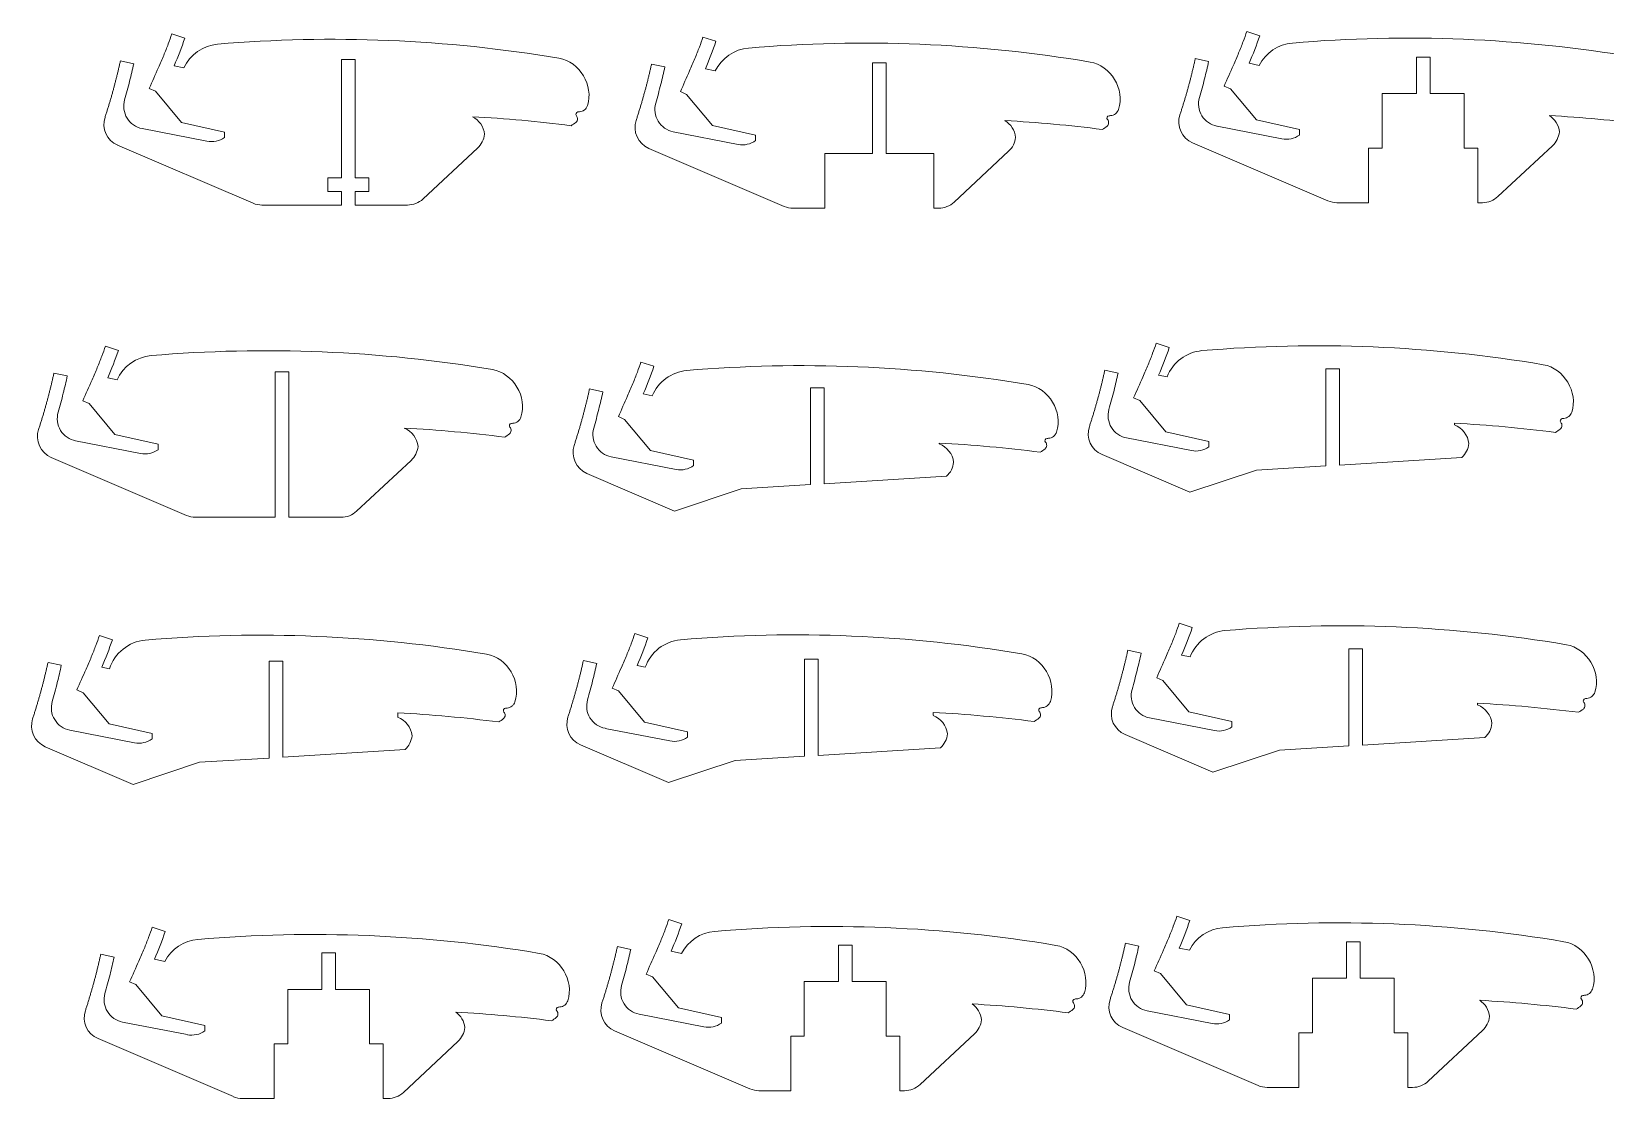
# Model space of a CAD drawing. Header units: millimetres. Extents: x 42 to 1075, y 65 to 598.
# Drawn here: x 487.3 to 833.5, y 92.2 to 326.8 of the extents above; entities that cross this region are included whole.
import ezdxf

# ---------------------------------------------------------------- set-up
doc = ezdxf.new("R2010")
doc.units = ezdxf.units.MM

msp = doc.modelspace()

# ---------------------------------------------------------------- linework, layer by layer
at = {"color": 5, "linetype": 'Continuous', "lineweight": 15}
for p, q in [((518.18, 326.28), (521.03, 325.33)), ((634.99, 325.58), (637.84, 324.64)), ((754.58, 326.8), (757.43, 325.86)), ((509.8, 319.71), (506.87, 320.35)), ((520.82, 318.83), (518.7, 319.28)), ((555.48, 320.64), (555.48, 294.64)), ((558.48, 320.64), (555.48, 320.64)), ((558.48, 294.64), (558.48, 320.64)), ((626.61, 319.01), (623.68, 319.65)), ((637.69, 318.12), (635.51, 318.59)), ((672.29, 319.94), (672.29, 299.94)), ((675.29, 319.94), (672.29, 319.94)), ((675.29, 299.94), (675.29, 319.94)), ((746.2, 320.23), (743.27, 320.87)), ((757.33, 319.33), (755.1, 319.81)), ((791.88, 321.16), (791.88, 313.16)), ((794.88, 321.16), (791.88, 321.16)), ((794.88, 313.16), (794.88, 321.16)), ((514.59, 313.67), (513.21, 314.28)), ((514.59, 313.67), (520.29, 306.82)), ((631.39, 312.98), (630.02, 313.58)), ((631.39, 312.98), (637.1, 306.13)), ((750.98, 314.19), (749.61, 314.8)), ((750.98, 314.19), (756.69, 307.35)), ((784.38, 313.16), (784.38, 301.16)), ((791.88, 313.16), (784.38, 313.16)), ((802.38, 313.16), (794.88, 313.16)), ((802.38, 313.16), (802.38, 301.16)), ((525.91, 302.67), (511.64, 305.45)), ((520.29, 306.82), (529.77, 304.7)), ((529.77, 304.7), (529.77, 303.5)), ((642.72, 301.98), (628.45, 304.76)), ((637.1, 306.13), (646.57, 304)), ((762.31, 303.19), (748.04, 305.98)), ((756.69, 307.35), (766.16, 305.22)), ((766.16, 305.22), (766.16, 304.03)), ((506.27, 301.8), (536.04, 289.04)), ((646.57, 304), (646.57, 302.81)), ((742.66, 302.32), (772.44, 289.56)), ((809.82, 290.5), (821.79, 301.68)), ((573.42, 289.98), (585.39, 301.15)), ((623.07, 301.1), (652.85, 288.34)), ((661.79, 299.94), (661.79, 287.94)), ((672.29, 299.94), (661.79, 299.94)), ((685.79, 299.94), (675.29, 299.94)), ((685.79, 299.94), (685.79, 287.94)), ((690.23, 289.29), (702.2, 300.46)), ((781.38, 289.16), (781.38, 301.16)), ((781.38, 301.16), (784.38, 301.16)), ((802.38, 301.16), (805.38, 301.16)), ((805.38, 301.16), (805.38, 289.16)), ((552.48, 294.64), (552.48, 291.64)), ((555.48, 294.64), (552.48, 294.64)), ((561.48, 294.64), (558.48, 294.64)), ((561.48, 291.64), (561.48, 294.64)), ((552.48, 291.64), (555.48, 291.64)), ((555.48, 291.64), (555.48, 288.64)), ((558.48, 291.64), (561.48, 291.64)), ((558.48, 288.64), (558.48, 291.64)), ((538.01, 288.64), (555.48, 288.64)), ((558.48, 288.64), (570.01, 288.64)), ((654.82, 287.94), (661.79, 287.94)), ((685.79, 287.94), (686.82, 287.94)), ((774.41, 289.16), (781.38, 289.16)), ((805.38, 289.16), (806.41, 289.16)), ((503.57, 257.63), (506.42, 256.69)), ((734.67, 258.26), (737.52, 257.31)), ((621.35, 254.13), (624.2, 253.19)), ((495.2, 251.06), (492.26, 251.7)), ((506.14, 250.19), (504.09, 250.63)), ((540.88, 251.99), (540.88, 219.99)), ((543.88, 251.99), (540.88, 251.99)), ((543.88, 219.99), (543.88, 251.99)), ((726.29, 251.69), (723.36, 252.33)), ((737.06, 250.86), (735.19, 251.26)), ((771.97, 252.62), (771.97, 231.29)), ((774.97, 252.62), (771.97, 252.62)), ((774.97, 231.48), (774.97, 252.62)), ((612.97, 247.56), (610.04, 248.2)), ((623.84, 246.71), (621.87, 247.13)), ((658.65, 248.49), (658.65, 227.17)), ((661.65, 248.49), (658.65, 248.49)), ((661.65, 227.35), (661.65, 248.49)), ((731.07, 245.65), (729.7, 246.26)), ((499.98, 245.02), (498.61, 245.63)), ((499.98, 245.02), (505.68, 238.17)), ((731.07, 245.65), (736.78, 238.8)), ((617.76, 241.52), (616.38, 242.13)), ((617.76, 241.52), (623.46, 234.67)), ((800.25, 240.29), (800.25, 240.67)), ((511.3, 234.02), (497.03, 236.8)), ((505.68, 238.17), (515.16, 236.05)), ((515.16, 236.05), (515.16, 234.85)), ((686.94, 236.16), (686.94, 236.31)), ((742.4, 234.65), (728.13, 237.43)), ((736.78, 238.8), (746.25, 236.67)), ((746.25, 236.67), (746.25, 235.48)), ((491.66, 233.15), (521.43, 220.39)), ((558.82, 221.33), (570.79, 232.5)), ((629.08, 230.52), (614.81, 233.3)), ((623.46, 234.67), (632.94, 232.55)), ((632.94, 232.55), (632.94, 231.36)), ((722.75, 233.78), (742.08, 225.5)), ((801.88, 233.13), (774.97, 231.48)), ((609.44, 229.65), (628.76, 221.37)), ((688.56, 229), (661.65, 227.35)), ((756.71, 230.36), (742.08, 225.5)), ((771.97, 231.29), (756.71, 230.36)), ((643.39, 226.23), (628.76, 221.37)), ((658.65, 227.17), (643.39, 226.23)), ((523.4, 219.99), (540.88, 219.99)), ((543.88, 219.99), (555.4, 219.99)), ((505.11, 193.08), (502.26, 194.03)), ((620, 194.42), (622.85, 193.47)), ((739.74, 196.7), (742.59, 195.75)), ((731.36, 190.12), (728.43, 190.76)), ((777.04, 191.05), (777.04, 169.73)), ((780.04, 191.05), (777.04, 191.05)), ((780.04, 169.91), (780.04, 191.05)), ((490.95, 188.1), (493.88, 187.46)), ((504.47, 186.67), (502.78, 187.03)), ((539.56, 188.38), (539.56, 167.06)), ((542.56, 188.38), (539.56, 188.38)), ((542.56, 167.25), (542.56, 188.38)), ((611.62, 187.85), (608.69, 188.49)), ((622.3, 187.04), (620.52, 187.42)), ((657.3, 188.77), (657.3, 167.45)), ((660.3, 188.77), (657.3, 188.77)), ((660.3, 167.64), (660.3, 188.77)), ((742.14, 189.3), (740.26, 189.7)), ((736.14, 184.09), (734.77, 184.7)), ((736.14, 184.09), (741.85, 177.24)), ((498.67, 181.42), (497.29, 182.03)), ((498.67, 181.42), (504.37, 174.57)), ((616.4, 181.81), (615.03, 182.42)), ((616.4, 181.81), (622.11, 174.96)), ((567.85, 176.06), (567.85, 177)), ((685.58, 176.45), (685.58, 177.09)), ((741.85, 177.24), (751.33, 175.11)), ((805.33, 178.72), (805.33, 179.11)), ((509.99, 170.42), (495.72, 173.2)), ((504.37, 174.57), (513.85, 172.44)), ((627.73, 170.81), (613.46, 173.59)), ((622.11, 174.96), (631.58, 172.83)), ((747.47, 173.09), (733.2, 175.87)), ((751.33, 175.11), (751.33, 173.92)), ((513.85, 172.44), (513.85, 171.25)), ((608.08, 169.94), (627.41, 161.66)), ((631.58, 172.83), (631.58, 171.64)), ((727.83, 172.22), (747.15, 163.93)), ((761.78, 168.79), (777.04, 169.73)), ((780.04, 169.91), (806.95, 171.57)), ((490.35, 169.55), (509.67, 161.27)), ((524.3, 166.12), (539.56, 167.06)), ((542.56, 167.25), (569.47, 168.9)), ((627.41, 161.66), (642.04, 166.52)), ((642.04, 166.52), (657.3, 167.45)), ((660.3, 167.64), (687.21, 169.29)), ((747.15, 163.93), (761.78, 168.79)), ((509.67, 161.27), (524.3, 166.12)), ((627.48, 131.56), (630.32, 130.62)), ((739.22, 132.29), (742.06, 131.34)), ((513.86, 129.84), (516.71, 128.9)), ((619.1, 124.99), (616.17, 125.63)), ((664.78, 125.92), (664.78, 117.92)), ((667.78, 125.92), (664.78, 125.92)), ((667.78, 117.92), (667.78, 125.92)), ((730.84, 125.72), (727.91, 126.36)), ((741.97, 124.81), (739.73, 125.29)), ((776.52, 126.64), (776.52, 118.64)), ((779.52, 126.64), (776.52, 126.64)), ((779.52, 118.64), (779.52, 126.64)), ((505.48, 123.27), (502.55, 123.91)), ((516.67, 122.36), (514.38, 122.85)), ((551.16, 124.2), (551.16, 116.2)), ((554.16, 124.2), (551.16, 124.2)), ((554.16, 116.2), (554.16, 124.2)), ((630.26, 124.08), (627.99, 124.57)), ((510.27, 117.24), (508.89, 117.84)), ((623.88, 118.96), (622.51, 119.56)), ((623.88, 118.96), (629.59, 112.11)), ((657.28, 117.92), (657.28, 105.92)), ((664.78, 117.92), (657.28, 117.92)), ((675.28, 117.92), (667.78, 117.92)), ((675.28, 105.92), (675.28, 117.92)), ((735.62, 119.68), (734.25, 120.29)), ((735.62, 119.68), (741.33, 112.83)), ((769.02, 118.64), (769.02, 106.64)), ((769.02, 118.64), (776.52, 118.64)), ((779.52, 118.64), (787.02, 118.64)), ((787.02, 118.64), (787.02, 106.64)), ((510.27, 117.24), (515.97, 110.39)), ((543.66, 116.2), (543.66, 104.2)), ((551.16, 116.2), (543.66, 116.2)), ((561.66, 116.2), (554.16, 116.2)), ((561.66, 104.2), (561.66, 116.2)), ((629.59, 112.11), (639.06, 109.98)), ((746.95, 108.68), (732.67, 111.46)), ((741.33, 112.83), (750.8, 110.7)), ((521.59, 106.24), (507.32, 109.02)), ((515.97, 110.39), (525.45, 108.26)), ((525.45, 108.26), (525.45, 107.07)), ((635.21, 107.96), (620.93, 110.74)), ((639.06, 109.98), (639.06, 108.79)), ((727.3, 107.81), (757.07, 95.05)), ((750.8, 110.7), (750.8, 109.51)), ((501.95, 105.37), (531.72, 92.61)), ((540.66, 92.2), (540.66, 104.2)), ((540.66, 104.2), (543.66, 104.2)), ((561.66, 104.2), (564.66, 104.2)), ((564.66, 104.2), (564.66, 92.2)), ((569.1, 93.55), (581.07, 104.72)), ((615.56, 107.09), (645.33, 94.33)), ((654.28, 93.92), (654.28, 105.92)), ((654.28, 105.92), (657.28, 105.92)), ((675.28, 105.92), (678.28, 105.92)), ((678.28, 105.92), (678.28, 93.92)), ((682.72, 95.27), (694.69, 106.44)), ((766.02, 94.64), (766.02, 106.64)), ((766.02, 106.64), (769.02, 106.64)), ((787.02, 106.64), (790.02, 106.64)), ((790.02, 106.64), (790.02, 94.64)), ((794.46, 95.99), (806.43, 107.16)), ((647.3, 93.92), (654.28, 93.92)), ((678.28, 93.92), (679.31, 93.92)), ((759.04, 94.64), (766.02, 94.64)), ((790.02, 94.64), (791.05, 94.64)), ((533.69, 92.2), (540.66, 92.2)), ((564.66, 92.2), (565.69, 92.2))]:
    msp.add_line(p, q, dxfattribs=at)
for centre, start, end in [((512.6, 310.36), 163.9636, 258.9681), ((748.99, 310.88), 163.9636, 258.9681), ((629.4, 309.67), 163.9636, 258.9681), ((744.63, 306.92), 161.811, 246.8014), ((818.38, 304.16), 6.7349, 56.1534), ((508.24, 306.4), 161.811, 246.8014), ((581.98, 303.64), 6.7349, 62.2461), ((625.04, 305.7), 161.811, 246.8014), ((698.79, 302.94), 6.7349, 58.6705), ((818.38, 305.33), 313.0251, 353.2651), ((526.87, 307.58), 258.9681, 305.4186), ((581.98, 304.81), 313.0251, 353.2651), ((643.68, 306.88), 258.9681, 305.4186), ((698.79, 304.11), 313.0251, 353.2651), ((763.27, 308.1), 258.9681, 305.4186), ((538.01, 293.64), 246.8014, 270), ((570.01, 293.64), 270, 313.0251), ((654.82, 292.94), 246.8014, 270), ((686.82, 292.94), 270, 313.0251), ((774.41, 294.16), 246.8014, 270), ((806.41, 294.16), 270, 313.0251), ((497.99, 241.71), 163.9636, 258.9681), ((729.08, 242.34), 163.9636, 258.9681), ((493.63, 237.75), 161.811, 246.8014), ((567.38, 234.99), 6.7349, 67.417), ((615.77, 238.21), 163.9636, 258.9681), ((724.72, 238.38), 161.811, 246.8014), ((798.47, 235.62), 6.7349, 69.1001), ((567.38, 236.16), 313.0251, 353.2651), ((611.41, 234.25), 161.811, 246.8014), ((685.15, 231.49), 6.7349, 69.1001), ((743.36, 239.56), 258.9681, 305.4186), ((798.47, 236.79), 313.0251, 353.2651), ((512.26, 238.93), 258.9681, 305.4186), ((685.15, 232.66), 313.0251, 353.2651), ((630.04, 235.43), 258.9681, 305.4186), ((523.4, 224.99), 246.8014, 270), ((555.4, 224.99), 270, 313.0251), ((734.16, 180.78), 163.9636, 258.9681), ((496.68, 178.11), 163.9636, 258.9681), ((614.41, 178.5), 163.9636, 258.9681), ((729.79, 176.81), 161.811, 246.8014), ((803.54, 174.05), 6.7349, 69.1001), ((492.32, 174.14), 161.811, 246.8014), ((566.06, 171.38), 6.7349, 69.1001), ((610.05, 174.53), 161.811, 246.8014), ((683.8, 171.77), 6.7349, 69.1001), ((748.43, 177.99), 258.9681, 305.4186), ((803.54, 175.22), 313.0251, 353.2651), ((510.95, 175.33), 258.9681, 305.4186), ((566.06, 172.56), 313.0251, 353.2651), ((628.69, 175.72), 258.9681, 305.4186), ((683.8, 172.95), 313.0251, 353.2651), ((733.63, 116.37), 163.9636, 258.9681), ((508.28, 113.93), 163.9636, 258.9681), ((621.89, 115.65), 163.9636, 258.9681), ((503.92, 109.96), 161.811, 246.8014), ((577.66, 107.2), 6.7349, 53.4864), ((617.53, 111.68), 161.811, 246.8014), ((691.28, 108.92), 6.7349, 54.4636), ((729.27, 112.4), 161.811, 246.8014), ((803.02, 109.64), 6.7349, 56.1534), ((577.66, 108.37), 313.0251, 353.2651), ((636.16, 112.86), 258.9681, 305.4186), ((691.28, 110.09), 313.0251, 353.2651), ((747.9, 113.59), 258.9681, 305.4186), ((803.02, 110.82), 313.0251, 353.2651), ((522.55, 111.14), 258.9681, 305.4186), ((565.69, 97.2), 270, 313.0251), ((647.3, 98.92), 246.8014, 270), ((679.31, 98.92), 270, 313.0251), ((759.04, 99.64), 246.8014, 270), ((791.05, 99.64), 270, 313.0251), ((533.69, 97.2), 246.8014, 270)]:
    msp.add_arc(centre, 5, start, end, dxfattribs=at)
for points, knots in [([(518.18, 326.28), (517.94, 325.56), (517.4, 324.03), (516.59, 322), (515.85, 320.24), (515.44, 319.31), (515.24, 318.85), (514.56, 317.33), (513.89, 315.8), (513.21, 314.28)], [0.9082045, 0.9082045, 0.9082045, 0.9082045, 0.9375, 0.96875, 0.984375, 1, 1, 1, 1.0520048, 1.0520048, 1.0520048, 1.0520048]), ([(634.99, 325.58), (634.75, 324.86), (634.21, 323.34), (633.4, 321.3), (632.66, 319.55), (632.25, 318.61), (632.05, 318.16), (631.37, 316.63), (630.7, 315.11), (630.02, 313.58)], [0.9082045, 0.9082045, 0.9082045, 0.9082045, 0.9375, 0.96875, 0.984375, 1, 1, 1, 1.0520048, 1.0520048, 1.0520048, 1.0520048]), ([(754.58, 326.8), (754.34, 326.08), (753.8, 324.56), (752.99, 322.52), (752.25, 320.76), (751.84, 319.83), (751.64, 319.37), (750.96, 317.85), (750.29, 316.33), (749.61, 314.8)], [0.9082045, 0.9082045, 0.9082045, 0.9082045, 0.9375, 0.96875, 0.984375, 1, 1, 1, 1.0520048, 1.0520048, 1.0520048, 1.0520048]), ([(507.79, 311.74), (508.19, 313.13), (508.9, 315.78), (509.53, 318.44), (509.8, 319.71)], [0.08595358, 0.08595358, 0.08595358, 0.08595358, 0.125, 0.1608197, 0.1608197, 0.1608197, 0.1608197]), ([(624.6, 311.05), (625, 312.43), (625.71, 315.09), (626.33, 317.74), (626.61, 319.01)], [0.08595358, 0.08595358, 0.08595358, 0.08595358, 0.125, 0.1608197, 0.1608197, 0.1608197, 0.1608197]), ([(744.19, 312.26), (744.59, 313.65), (745.3, 316.3), (745.92, 318.96), (746.2, 320.23)], [0.08595358, 0.08595358, 0.08595358, 0.08595358, 0.125, 0.1608197, 0.1608197, 0.1608197, 0.1608197]), ([(607.15, 308.27), (607.33, 308.07), (607.43, 307.8), (607.39, 307.26), (607.25, 307), (607.04, 306.82)], [0.004685052, 0.004685052, 0.004685052, 0.004685052, 0.005495179, 0.005495179, 0.006305307, 0.006305307, 0.006305307, 0.006305307]), ([(609.57, 310.5), (609.45, 310.13), (609.21, 309.79), (608.6, 309.31), (608.21, 309.16), (607.82, 309.14)], [0.010626408, 0.010626408, 0.010626408, 0.010626408, 0.011799647, 0.011799647, 0.012972886, 0.012972886, 0.012972886, 0.012972886]), ([(726.38, 309.67), (726.26, 309.29), (726.02, 308.96), (725.4, 308.48), (725.01, 308.33), (724.62, 308.3)], [0.010668893, 0.010668893, 0.010668893, 0.010668893, 0.011841986, 0.011841986, 0.013015079, 0.013015079, 0.013015079, 0.013015079]), ([(723.95, 307.44), (724.14, 307.24), (724.23, 306.96), (724.19, 306.42), (724.06, 306.16), (723.85, 305.99)], [0.004766334, 0.004766334, 0.004766334, 0.004766334, 0.005576424, 0.005576424, 0.006386514, 0.006386514, 0.006386514, 0.006386514]), ([(503.57, 257.63), (503.33, 256.91), (502.79, 255.38), (501.98, 253.35), (501.24, 251.59), (500.84, 250.66), (500.63, 250.2), (499.96, 248.68), (499.28, 247.15), (498.61, 245.63)], [0.9082045, 0.9082045, 0.9082045, 0.9082045, 0.9375, 0.96875, 0.984375, 1, 1, 1, 1.0520048, 1.0520048, 1.0520048, 1.0520048]), ([(734.67, 258.26), (734.43, 257.54), (733.89, 256.01), (733.08, 253.98), (732.34, 252.22), (731.93, 251.29), (731.73, 250.83), (731.05, 249.31), (730.38, 247.78), (729.7, 246.26)], [0.9082045, 0.9082045, 0.9082045, 0.9082045, 0.9375, 0.96875, 0.984375, 1, 1, 1, 1.0520048, 1.0520048, 1.0520048, 1.0520048]), ([(621.35, 254.13), (621.11, 253.41), (620.57, 251.88), (619.76, 249.85), (619.02, 248.09), (618.61, 247.16), (618.41, 246.7), (617.74, 245.18), (617.06, 243.65), (616.38, 242.13)], [0.9082045, 0.9082045, 0.9082045, 0.9082045, 0.9375, 0.96875, 0.984375, 1, 1, 1, 1.0520048, 1.0520048, 1.0520048, 1.0520048]), ([(493.18, 243.09), (493.58, 244.48), (494.3, 247.13), (494.92, 249.79), (495.2, 251.06)], [0.08595358, 0.08595358, 0.08595358, 0.08595358, 0.125, 0.1608197, 0.1608197, 0.1608197, 0.1608197]), ([(724.28, 243.72), (724.68, 245.11), (725.39, 247.76), (726.01, 250.42), (726.29, 251.69)], [0.08595358, 0.08595358, 0.08595358, 0.08595358, 0.125, 0.1608197, 0.1608197, 0.1608197, 0.1608197]), ([(610.96, 239.59), (611.36, 240.98), (612.07, 243.63), (612.7, 246.29), (612.97, 247.56)], [0.08595358, 0.08595358, 0.08595358, 0.08595358, 0.125, 0.1608197, 0.1608197, 0.1608197, 0.1608197]), ([(826.06, 243.09), (825.94, 242.72), (825.7, 242.38), (825.08, 241.9), (824.7, 241.75), (824.3, 241.72)], [0.010496268, 0.010496268, 0.010496268, 0.010496268, 0.011670396, 0.011670396, 0.012844524, 0.012844524, 0.012844524, 0.012844524]), ([(592.54, 239.79), (592.72, 239.59), (592.82, 239.32), (592.78, 238.77), (592.64, 238.51), (592.43, 238.34)], [0.004916445, 0.004916445, 0.004916445, 0.004916445, 0.005727204, 0.005727204, 0.006537963, 0.006537963, 0.006537963, 0.006537963]), ([(594.97, 242.02), (594.9, 241.84), (594.81, 241.66), (594.59, 241.34), (594.45, 241.19), (593.99, 240.83), (593.6, 240.68), (593.21, 240.66)], [0.010582004, 0.010582004, 0.010582004, 0.010582004, 0.011168733, 0.011168733, 0.011755461, 0.011755461, 0.012928918, 0.012928918, 0.012928918, 0.012928918]), ([(823.63, 240.86), (823.82, 240.66), (823.91, 240.38), (823.87, 239.84), (823.74, 239.58), (823.53, 239.4)], [0.004641259, 0.004641259, 0.004641259, 0.004641259, 0.005452815, 0.005452815, 0.006264371, 0.006264371, 0.006264371, 0.006264371]), ([(710.32, 236.5), (710.5, 236.3), (710.6, 236.02), (710.56, 235.48), (710.42, 235.22), (710.21, 235.04)], [0.004770203, 0.004770203, 0.004770203, 0.004770203, 0.005581449, 0.005581449, 0.006392696, 0.006392696, 0.006392696, 0.006392696]), ([(712.74, 238.73), (712.68, 238.54), (712.59, 238.36), (712.37, 238.04), (712.23, 237.9), (711.77, 237.54), (711.38, 237.39), (710.99, 237.36)], [0.010538047, 0.010538047, 0.010538047, 0.010538047, 0.011124923, 0.011124923, 0.011711799, 0.011711799, 0.012885552, 0.012885552, 0.012885552, 0.012885552]), ([(502.26, 194.03), (502.02, 193.31), (501.48, 191.78), (500.67, 189.75), (499.93, 187.99), (499.52, 187.06), (499.32, 186.6), (498.65, 185.08), (497.97, 183.55), (497.29, 182.03)], [0.9082045, 0.9082045, 0.9082045, 0.9082045, 0.9375, 0.96875, 0.984375, 1, 1, 1, 1.0520048, 1.0520048, 1.0520048, 1.0520048]), ([(620, 194.42), (619.76, 193.7), (619.22, 192.17), (618.41, 190.14), (617.67, 188.38), (617.26, 187.45), (617.06, 186.99), (616.38, 185.47), (615.71, 183.94), (615.03, 182.42)], [0.9082045, 0.9082045, 0.9082045, 0.9082045, 0.9375, 0.96875, 0.984375, 1, 1, 1, 1.0520048, 1.0520048, 1.0520048, 1.0520048]), ([(739.74, 196.7), (739.5, 195.97), (738.96, 194.45), (738.15, 192.41), (737.41, 190.66), (737, 189.72), (736.8, 189.27), (736.12, 187.74), (735.45, 186.22), (734.77, 184.7)], [0.9082045, 0.9082045, 0.9082045, 0.9082045, 0.9375, 0.96875, 0.984375, 1, 1, 1, 1.0520048, 1.0520048, 1.0520048, 1.0520048]), ([(491.87, 179.49), (492.27, 180.88), (492.98, 183.53), (493.61, 186.19), (493.88, 187.46)], [0.08595358, 0.08595358, 0.08595358, 0.08595358, 0.125, 0.1608197, 0.1608197, 0.1608197, 0.1608197]), ([(609.61, 179.88), (610.01, 181.27), (610.72, 183.92), (611.34, 186.58), (611.62, 187.85)], [0.08595358, 0.08595358, 0.08595358, 0.08595358, 0.125, 0.1608197, 0.1608197, 0.1608197, 0.1608197]), ([(729.35, 182.16), (729.75, 183.54), (730.46, 186.2), (731.09, 188.85), (731.36, 190.12)], [0.08595358, 0.08595358, 0.08595358, 0.08595358, 0.125, 0.1608197, 0.1608197, 0.1608197, 0.1608197]), ([(831.13, 181.53), (831.01, 181.15), (830.77, 180.82), (830.15, 180.33), (829.77, 180.18), (829.38, 180.16)], [0.010496268, 0.010496268, 0.010496268, 0.010496268, 0.011670396, 0.011670396, 0.012844524, 0.012844524, 0.012844524, 0.012844524]), ([(591.23, 177.18), (591.41, 176.98), (591.51, 176.71), (591.47, 176.16), (591.33, 175.9), (591.12, 175.73)], [0.004948918, 0.004948918, 0.004948918, 0.004948918, 0.005761832, 0.005761832, 0.006574747, 0.006574747, 0.006574747, 0.006574747]), ([(593.65, 179.42), (593.59, 179.23), (593.5, 179.06), (593.28, 178.73), (593.14, 178.59), (592.68, 178.23), (592.29, 178.08), (591.9, 178.05)], [0.010610232, 0.010610232, 0.010610232, 0.010610232, 0.011197828, 0.011197828, 0.011785425, 0.011785425, 0.012960617, 0.012960617, 0.012960617, 0.012960617]), ([(708.96, 177.28), (709.15, 177.08), (709.24, 176.8), (709.2, 176.26), (709.07, 176), (708.86, 175.82)], [0.004783554, 0.004783554, 0.004783554, 0.004783554, 0.005595945, 0.005595945, 0.006408336, 0.006408336, 0.006408336, 0.006408336]), ([(711.39, 179.51), (711.27, 179.14), (711.03, 178.8), (710.41, 178.32), (710.02, 178.17), (709.64, 178.14)], [0.010695645, 0.010695645, 0.010695645, 0.010695645, 0.011870515, 0.011870515, 0.013045385, 0.013045385, 0.013045385, 0.013045385]), ([(828.71, 179.29), (828.89, 179.09), (828.98, 178.81), (828.95, 178.27), (828.81, 178.01), (828.6, 177.84)], [0.004641259, 0.004641259, 0.004641259, 0.004641259, 0.005452815, 0.005452815, 0.006264371, 0.006264371, 0.006264371, 0.006264371]), ([(627.48, 131.56), (627.24, 130.84), (626.69, 129.32), (625.89, 127.28), (625.14, 125.53), (624.74, 124.59), (624.53, 124.14), (623.86, 122.61), (623.18, 121.09), (622.51, 119.56)], [0.9082045, 0.9082045, 0.9082045, 0.9082045, 0.9375, 0.96875, 0.984375, 1, 1, 1, 1.0520048, 1.0520048, 1.0520048, 1.0520048]), ([(739.22, 132.29), (738.98, 131.56), (738.43, 130.04), (737.63, 128.01), (736.88, 126.25), (736.48, 125.32), (736.27, 124.86), (735.6, 123.34), (734.92, 121.81), (734.25, 120.29)], [0.9082045, 0.9082045, 0.9082045, 0.9082045, 0.9375, 0.96875, 0.984375, 1, 1, 1, 1.0520048, 1.0520048, 1.0520048, 1.0520048]), ([(513.86, 129.84), (513.62, 129.12), (513.08, 127.6), (512.27, 125.56), (511.53, 123.81), (511.12, 122.87), (510.92, 122.42), (510.24, 120.89), (509.57, 119.37), (508.89, 117.84)], [0.9082045, 0.9082045, 0.9082045, 0.9082045, 0.9375, 0.96875, 0.984375, 1, 1, 1, 1.0520048, 1.0520048, 1.0520048, 1.0520048]), ([(617.08, 117.03), (617.48, 118.41), (618.2, 121.07), (618.82, 123.72), (619.1, 124.99)], [0.08595358, 0.08595358, 0.08595358, 0.08595358, 0.125, 0.1608197, 0.1608197, 0.1608197, 0.1608197]), ([(728.82, 117.75), (729.22, 119.14), (729.94, 121.79), (730.56, 124.45), (730.84, 125.72)], [0.08595358, 0.08595358, 0.08595358, 0.08595358, 0.125, 0.1608197, 0.1608197, 0.1608197, 0.1608197]), ([(503.47, 115.31), (503.87, 116.69), (504.58, 119.35), (505.21, 122), (505.48, 123.27)], [0.08595358, 0.08595358, 0.08595358, 0.08595358, 0.125, 0.1608197, 0.1608197, 0.1608197, 0.1608197]), ([(718.87, 115.46), (718.74, 115.09), (718.51, 114.75), (717.89, 114.27), (717.5, 114.12), (717.11, 114.1)], [0.010736431, 0.010736431, 0.010736431, 0.010736431, 0.011909395, 0.011909395, 0.013082359, 0.013082359, 0.013082359, 0.013082359]), ([(830.61, 116.26), (830.48, 115.89), (830.25, 115.55), (829.63, 115.07), (829.24, 114.92), (828.85, 114.9)], [0.010706588, 0.010706588, 0.010706588, 0.010706588, 0.011879595, 0.011879595, 0.013052601, 0.013052601, 0.013052601, 0.013052601]), ([(602.83, 111.47), (603.01, 111.27), (603.11, 110.99), (603.07, 110.45), (602.93, 110.19), (602.72, 110.02)], [0.00493765, 0.00493765, 0.00493765, 0.00493765, 0.005747121, 0.005747121, 0.006556592, 0.006556592, 0.006556592, 0.006556592]), ([(605.25, 113.69), (605.13, 113.32), (604.89, 112.99), (604.27, 112.5), (603.89, 112.36), (603.5, 112.33)], [0.010755658, 0.010755658, 0.010755658, 0.010755658, 0.0119286, 0.0119286, 0.013101543, 0.013101543, 0.013101543, 0.013101543]), ([(716.44, 113.24), (716.62, 113.03), (716.72, 112.76), (716.68, 112.21), (716.55, 111.96), (716.34, 111.78)], [0.004899546, 0.004899546, 0.004899546, 0.004899546, 0.00570923, 0.00570923, 0.006518914, 0.006518914, 0.006518914, 0.006518914]), ([(828.18, 114.04), (828.36, 113.83), (828.46, 113.56), (828.42, 113.02), (828.29, 112.76), (828.08, 112.58)], [0.004840358, 0.004840358, 0.004840358, 0.004840358, 0.005650284, 0.005650284, 0.006460211, 0.006460211, 0.006460211, 0.006460211])]:
    msp.add_open_spline(points, degree=3, knots=knots, dxfattribs=at)
for points, degree in [([(603.31, 320.93), (578.51, 325.1), (553.29, 326.14), (528.22, 324.01)], 3), ([(757.43, 325.86), (756.75, 323.81), (755.95, 321.79), (755.1, 319.81)], 3), ([(839.71, 321.19), (814.91, 325.36), (789.68, 326.4), (764.62, 324.27)], 3), ([(521.03, 325.33), (520.35, 323.29), (519.55, 321.27), (518.7, 319.28)], 3), ([(528.22, 324.01), (525.06, 323.74), (522.16, 321.72), (520.82, 318.83)], 3), ([(637.84, 324.64), (637.16, 322.59), (636.36, 320.58), (635.51, 318.59)], 3), ([(645.03, 323.17), (641.92, 322.91), (639.06, 320.94), (637.69, 318.12)], 3), ([(720.12, 320.09), (695.32, 324.26), (670.09, 325.3), (645.03, 323.17)], 3), ([(764.62, 324.27), (761.54, 324.01), (758.71, 322.1), (757.33, 319.33)], 3), ([(506.87, 320.35), (505.52, 314.15), (503.49, 307.96)], 2), ([(609.57, 310.5), (611.04, 314.91), (607.86, 320.16), (603.31, 320.93)], 3), ([(623.68, 319.65), (622.33, 313.46), (620.29, 307.26)], 2), ([(726.38, 309.67), (727.85, 314.07), (724.67, 319.32), (720.12, 320.09)], 3), ([(743.27, 320.87), (741.92, 314.67), (739.88, 308.48)], 2), ([(607.15, 308.27), (606.89, 308.56), (607.1, 309.09), (607.48, 309.11)], 3), ([(607.48, 309.11), (607.59, 309.12), (607.71, 309.13), (607.82, 309.14)], 3), ([(723.95, 307.44), (723.69, 307.72), (723.9, 308.25), (724.29, 308.28)], 3), ([(724.29, 308.28), (724.4, 308.29), (724.51, 308.29), (724.62, 308.3)], 3), ([(821.16, 308.31), (828.26, 307.91), (835.33, 307.27), (842.38, 306.37)], 3), ([(584.31, 308.06), (591.56, 307.67), (598.78, 307.01), (605.98, 306.09)], 3), ([(605.98, 306.09), (606.36, 306.31), (606.71, 306.55), (607.04, 306.82)], 3), ([(701.39, 307.21), (708.55, 306.82), (715.68, 306.16), (722.79, 305.26)], 3), ([(722.79, 305.26), (723.16, 305.47), (723.52, 305.72), (723.85, 305.99)], 3), ([(506.42, 256.69), (505.74, 254.64), (504.94, 252.62), (504.09, 250.63)], 3), ([(588.7, 252.46), (563.9, 256.63), (538.68, 257.67), (513.61, 255.54)], 3), ([(737.52, 257.31), (736.84, 255.27), (736.04, 253.25), (735.19, 251.26)], 3), ([(744.71, 256.63), (741.34, 256.34), (738.28, 254.04), (737.06, 250.86)], 3), ([(819.8, 253.54), (795, 257.72), (769.77, 258.76), (744.71, 256.63)], 3), ([(513.61, 255.54), (510.39, 255.27), (507.45, 253.17), (506.14, 250.19)], 3), ([(624.2, 253.19), (623.52, 251.14), (622.72, 249.12), (621.87, 247.13)], 3), ([(706.48, 249.17), (681.68, 253.35), (656.46, 254.39), (631.39, 252.26)], 3), ([(826.06, 243.09), (827.52, 247.49), (824.35, 252.77), (819.8, 253.54)], 3), ([(492.26, 251.7), (490.91, 245.5), (488.88, 239.31)], 2), ([(594.97, 242.02), (596.43, 246.43), (593.25, 251.69), (588.7, 252.46)], 3), ([(631.39, 252.26), (628.1, 251.98), (625.1, 249.78), (623.84, 246.71)], 3), ([(723.36, 252.33), (722.01, 246.13), (719.97, 239.94)], 2), ([(610.04, 248.2), (608.69, 242), (606.66, 235.81)], 2), ([(712.74, 238.73), (714.2, 243.13), (711.03, 248.4), (706.48, 249.17)], 3), ([(569.3, 239.6), (576.68, 239.21), (584.04, 238.55), (591.38, 237.61)], 3), ([(592.54, 239.79), (592.28, 240.08), (592.49, 240.61), (592.87, 240.63)], 3), ([(592.87, 240.63), (592.98, 240.64), (593.1, 240.65), (593.21, 240.66)], 3), ([(800.25, 240.67), (807.68, 240.28), (815.09, 239.61), (822.47, 238.67)], 3), ([(822.47, 238.67), (822.84, 238.89), (823.19, 239.13), (823.53, 239.4)], 3), ([(823.63, 240.86), (823.37, 241.14), (823.58, 241.67), (823.97, 241.7)], 3), ([(823.97, 241.7), (824.08, 241.7), (824.19, 241.71), (824.3, 241.72)], 3), ([(591.38, 237.61), (591.75, 237.83), (592.1, 238.07), (592.43, 238.34)], 3), ([(686.94, 236.31), (694.37, 235.92), (701.77, 235.25), (709.15, 234.31)], 3), ([(710.32, 236.5), (710.06, 236.78), (710.27, 237.31), (710.65, 237.34)], 3), ([(710.65, 237.34), (710.76, 237.34), (710.88, 237.35), (710.99, 237.36)], 3), ([(709.15, 234.31), (709.53, 234.53), (709.88, 234.77), (710.21, 235.04)], 3), ([(587.39, 189.89), (562.59, 194.08), (537.37, 195.13), (512.3, 192.99)], 3), ([(705.13, 189.97), (680.33, 194.16), (655.1, 195.2), (630.04, 193.07)], 3), ([(742.59, 195.75), (741.91, 193.7), (741.11, 191.69), (740.26, 189.7)], 3), ([(749.78, 195.07), (746.41, 194.78), (743.35, 192.47), (742.14, 189.3)], 3), ([(824.87, 191.98), (800.07, 196.16), (774.85, 197.2), (749.78, 195.07)], 3), ([(505.11, 193.08), (504.43, 191.03), (503.63, 189.02), (502.78, 187.03)], 3), ([(512.3, 192.99), (508.74, 192.68), (505.54, 190.1), (504.47, 186.67)], 3), ([(622.85, 193.47), (622.17, 191.42), (621.37, 189.41), (620.52, 187.42)], 3), ([(630.04, 193.07), (626.58, 192.77), (623.45, 190.34), (622.3, 187.04)], 3), ([(728.43, 190.76), (727.08, 184.57), (725.04, 178.37)], 2), ([(831.13, 181.53), (832.59, 185.92), (829.42, 191.21), (824.87, 191.98)], 3), ([(490.95, 188.1), (489.6, 181.9), (487.57, 175.71)], 2), ([(593.65, 179.42), (595.11, 183.81), (591.97, 189.12), (587.39, 189.89)], 3), ([(608.69, 188.49), (607.34, 182.29), (605.3, 176.1)], 2), ([(711.39, 179.51), (712.85, 183.91), (709.69, 189.2), (705.13, 189.97)], 3), ([(828.71, 179.29), (828.45, 179.58), (828.66, 180.11), (829.04, 180.13)], 3), ([(829.04, 180.13), (829.15, 180.14), (829.26, 180.15), (829.38, 180.16)], 3), ([(567.85, 177), (575.28, 176.61), (582.68, 175.94), (590.06, 174.99)], 3), ([(591.23, 177.18), (590.97, 177.47), (591.18, 178), (591.56, 178.03)], 3), ([(591.56, 178.03), (591.67, 178.03), (591.79, 178.04), (591.9, 178.05)], 3), ([(685.58, 177.09), (693.01, 176.7), (700.42, 176.04), (707.8, 175.09)], 3), ([(708.96, 177.28), (708.7, 177.56), (708.91, 178.09), (709.3, 178.12)], 3), ([(709.3, 178.12), (709.41, 178.13), (709.52, 178.14), (709.64, 178.14)], 3), ([(805.33, 179.11), (812.76, 178.72), (820.16, 178.05), (827.54, 177.11)], 3), ([(827.54, 177.11), (827.91, 177.32), (828.27, 177.57), (828.6, 177.84)], 3), ([(590.06, 174.99), (590.44, 175.21), (590.79, 175.45), (591.12, 175.73)], 3), ([(707.8, 175.09), (708.17, 175.31), (708.53, 175.55), (708.86, 175.82)], 3), ([(824.34, 126.68), (799.55, 130.85), (774.32, 131.89), (749.26, 129.76)], 3), ([(516.71, 128.9), (516.03, 126.85), (515.23, 124.84), (514.38, 122.85)], 3), ([(598.99, 124.11), (574.19, 128.28), (548.97, 129.31), (523.9, 127.19)], 3), ([(630.32, 130.62), (629.64, 128.57), (628.84, 126.56), (627.99, 124.57)], 3), ([(637.52, 128.95), (634.47, 128.7), (631.66, 126.81), (630.26, 124.08)], 3), ([(712.6, 125.87), (687.81, 130.04), (662.58, 131.08), (637.52, 128.95)], 3), ([(742.06, 131.34), (741.38, 129.29), (740.58, 127.28), (739.73, 125.29)], 3), ([(749.26, 129.76), (746.18, 129.5), (743.35, 127.58), (741.97, 124.81)], 3), ([(523.9, 127.19), (520.87, 126.93), (518.07, 125.07), (516.67, 122.36)], 3), ([(616.17, 125.63), (614.82, 119.44), (612.78, 113.24)], 2), ([(718.87, 115.46), (720.33, 119.87), (717.16, 125.11), (712.6, 125.87)], 3), ([(727.91, 126.36), (726.56, 120.16), (724.52, 113.96)], 2), ([(830.61, 116.26), (832.07, 120.67), (828.9, 125.91), (824.34, 126.68)], 3), ([(502.55, 123.91), (501.2, 117.72), (499.17, 111.52)], 2), ([(605.25, 113.69), (606.72, 118.1), (603.54, 123.34), (598.99, 124.11)], 3), ([(828.18, 114.04), (827.92, 114.32), (828.13, 114.85), (828.51, 114.87)], 3), ([(828.51, 114.87), (828.63, 114.88), (828.74, 114.89), (828.85, 114.9)], 3), ([(580.64, 111.22), (587.67, 110.82), (594.68, 110.18), (601.66, 109.29)], 3), ([(602.83, 111.47), (602.57, 111.75), (602.78, 112.28), (603.16, 112.31)], 3), ([(603.16, 112.31), (603.27, 112.31), (603.38, 112.32), (603.5, 112.33)], 3), ([(694.18, 112.99), (701.24, 112.59), (708.27, 111.95), (715.28, 111.05)], 3), ([(715.28, 111.05), (715.65, 111.27), (716, 111.51), (716.34, 111.78)], 3), ([(716.44, 113.24), (716.18, 113.52), (716.39, 114.04), (716.77, 114.07)], 3), ([(716.77, 114.07), (716.89, 114.08), (717, 114.09), (717.11, 114.1)], 3), ([(805.8, 113.8), (812.9, 113.4), (819.97, 112.75), (827.02, 111.85)], 3), ([(827.02, 111.85), (827.39, 112.07), (827.74, 112.31), (828.08, 112.58)], 3), ([(601.66, 109.29), (602.04, 109.5), (602.39, 109.75), (602.72, 110.02)], 3)]:
    msp.add_open_spline(points, degree=degree, dxfattribs=at)

doc.saveas('drawing.dxf')
